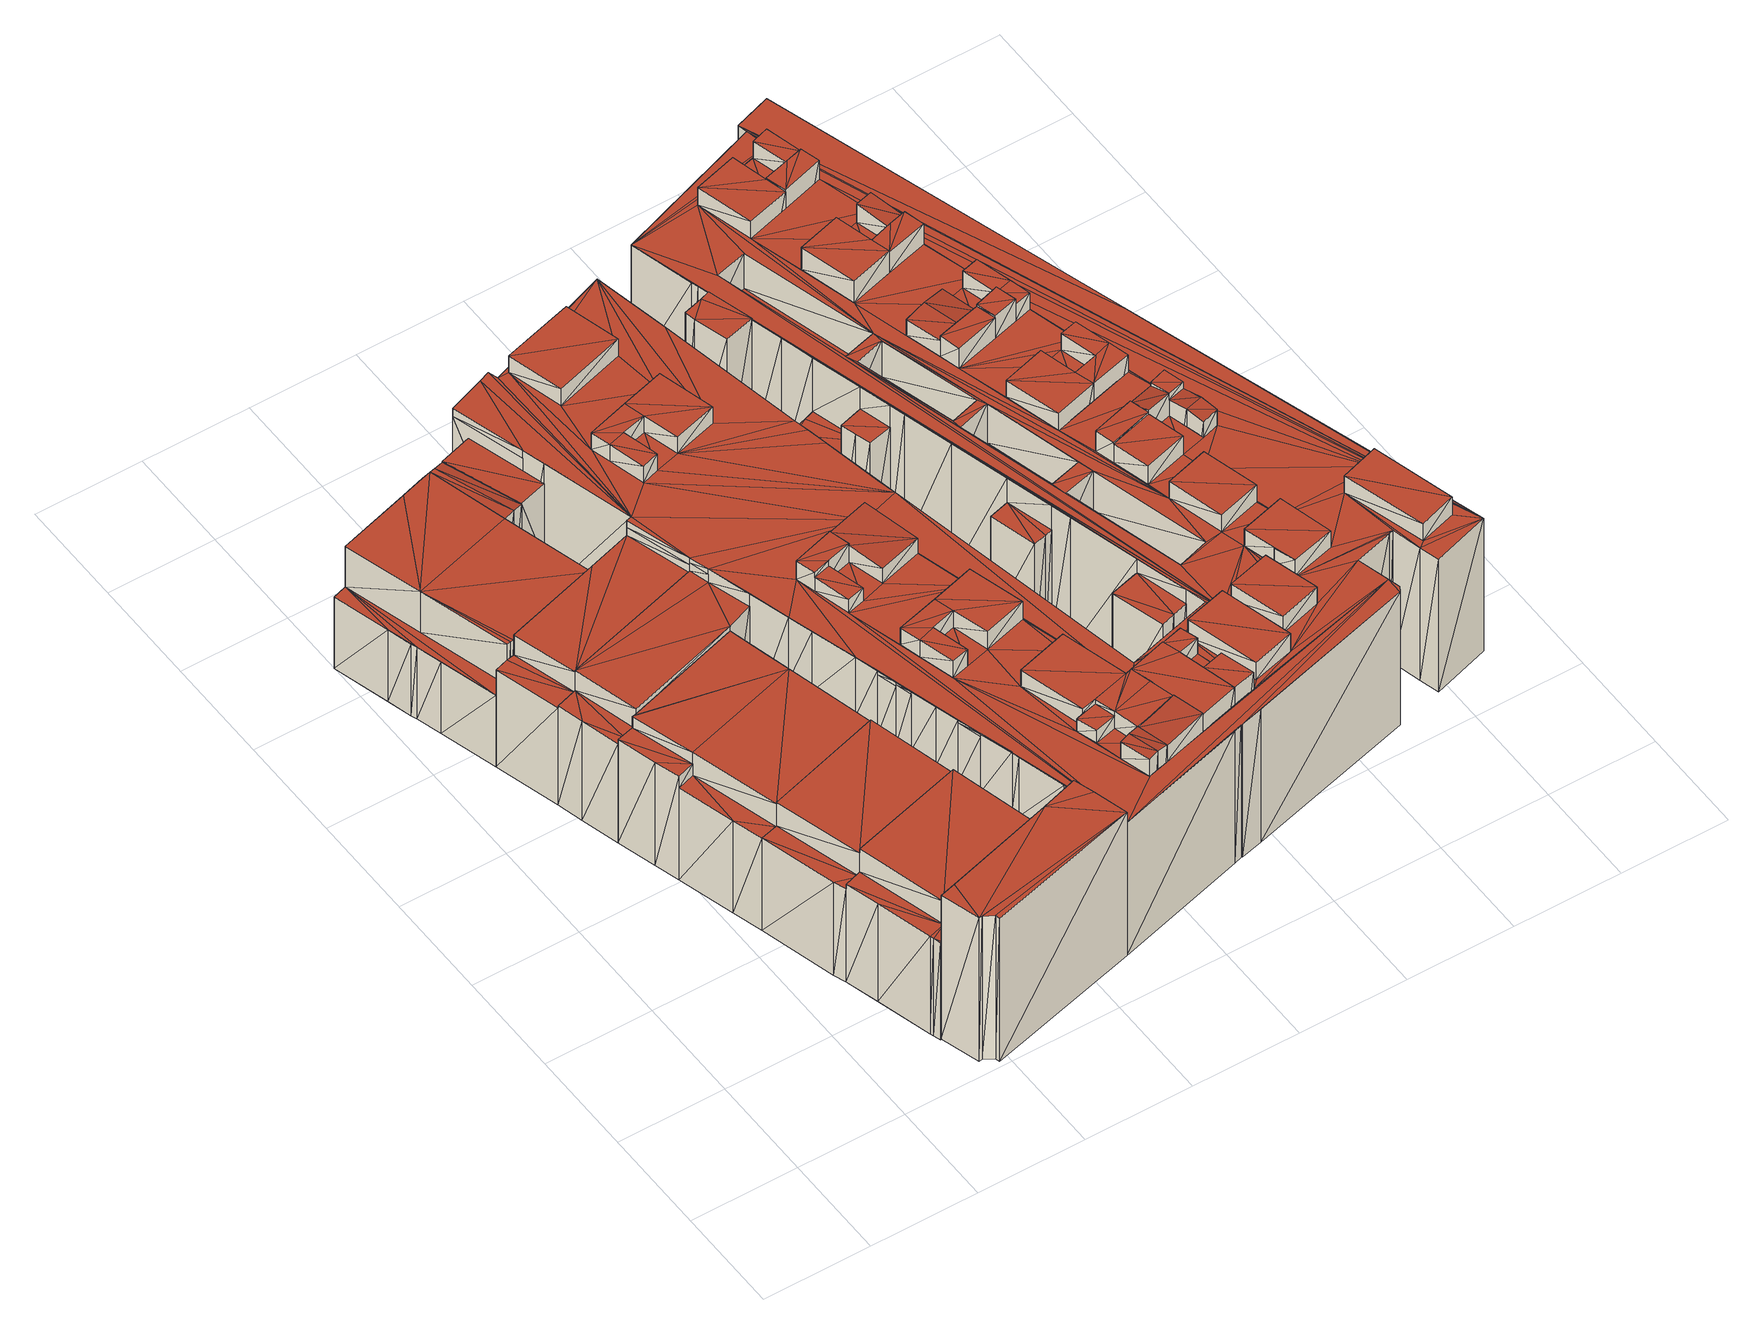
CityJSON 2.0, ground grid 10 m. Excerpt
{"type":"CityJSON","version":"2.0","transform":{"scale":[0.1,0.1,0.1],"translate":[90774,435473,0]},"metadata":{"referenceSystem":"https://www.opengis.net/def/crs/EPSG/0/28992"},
"CityObjects":{
"building1":{"type":"Building","attributes":{"TerrainHeight":3.28,"bron_tex":"UltraCAM-X 10cm juni 2008","voll_tex":"complete","bron_geo":"Lidar 15-30 punten - nov. 2008","status":"1"},"geometry":[{"type":"MultiSurface","lod":"2","boundaries":[[[0,1,2]],[[2,3,0]],[[4,5,6]],[[6,7,8]],[[9,4,6]],[[6,8,9]],[[10,11,12]],[[12,13,14]],[[14,10,12]],[[15,16,17]],[[17,18,19]],[[19,20,15]],[[15,17,19]],[[21,22,3]],[[3,2,21]],[[7,6,2]],[[2,1,7]],[[13,12,0]],[[0,3,13]],[[23,24,6]],[[6,5,23]],[[25,26,4]],[[4,9,25]],[[27,25,9]],[[9,8,27]],[[28,29,30]],[[30,31,28]],[[5,4,31]],[[31,30,5]],[[32,33,14]],[[14,13,32]],[[16,15,11]],[[11,10,16]],[[17,16,10]],[[10,14,17]]],"semantics":{"surfaces":[{"type":"RoofSurface"},{"type":"GroundSurface"},{"type":"WallSurface"}],"values":[0,0,0,0,0,0,0,0,0,1,1,1,1,2,2,2,2,2,2,2,2,2,2,2,2,2,2,2,2,2,2,2,2,2,2]}}]},
"building2":{"type":"Building","attributes":{"TerrainHeight":3.28,"bron_tex":"UltraCAM-X 10cm juni 2008","voll_tex":"complete","bron_geo":"Lidar 15-30 punten - nov. 2008","status":"1"},"geometry":[{"type":"MultiSurface","lod":"2","boundaries":[[[34,35,1]],[[1,0,34]],[[7,36,37]],[[37,8,7]],[[38,39,40]],[[40,41,12]],[[12,11,38]],[[38,40,12]],[[42,43,44]],[[45,46,47]],[[48,49,50]],[[50,42,44]],[[44,45,47]],[[51,48,50]],[[50,44,47]],[[47,51,50]],[[52,15,20]],[[20,53,54]],[[55,56,57]],[[57,52,20]],[[20,54,58]],[[58,55,57]],[[57,20,58]],[[36,7,1]],[[1,35,36]],[[12,41,34]],[[34,0,12]],[[59,27,8]],[[8,37,59]],[[60,61,62]],[[62,63,60]],[[52,57,40]],[[40,39,52]],[[64,52,39]],[[39,38,64]],[[15,64,38]],[[38,11,15]],[[41,40,46]],[[46,45,41]],[[35,34,45]],[[45,44,35]],[[37,36,44]],[[44,43,37]],[[65,66,43]],[[43,42,65]],[[63,62,42]],[[42,50,63]],[[54,53,50]],[[50,49,54]],[[58,54,49]],[[49,48,58]],[[55,58,48]],[[48,51,55]],[[56,55,51]],[[51,47,56]],[[57,56,47]],[[47,46,57]]],"semantics":{"surfaces":[{"type":"RoofSurface"},{"type":"GroundSurface"},{"type":"WallSurface"}],"values":[0,0,0,0,0,0,0,0,0,0,0,0,0,0,0,0,1,1,1,1,1,1,1,2,2,2,2,2,2,2,2,2,2,2,2,2,2,2,2,2,2,2,2,2,2,2,2,2,2,2,2,2,2,2,2,2,2]}}]},
"building3":{"type":"Building","attributes":{"TerrainHeight":3.72,"bron_tex":"UltraCAM-X 10cm juni 2008","voll_tex":"complete","bron_geo":"Lidar 15-30 punten - nov. 2008","status":"1"},"geometry":[{"type":"MultiSurface","lod":"2","boundaries":[[[22,21,67]],[[67,68,22]],[[69,70,71]],[[71,72,24]],[[24,23,73]],[[69,71,24]],[[24,73,69]],[[74,33,32]],[[32,75,76]],[[76,74,32]],[[18,17,77]],[[77,78,79]],[[79,18,77]],[[80,81,68]],[[68,67,80]],[[24,72,67]],[[67,21,24]],[[75,32,22]],[[22,68,75]],[[82,83,72]],[[72,71,82]],[[73,23,84]],[[84,85,73]],[[71,70,86]],[[86,87,71]],[[88,89,76]],[[76,75,88]],[[90,17,33]],[[33,74,90]],[[77,90,74]],[[74,76,77]]],"semantics":{"surfaces":[{"type":"RoofSurface"},{"type":"GroundSurface"},{"type":"WallSurface"}],"values":[0,0,0,0,0,0,0,0,0,0,1,1,1,2,2,2,2,2,2,2,2,2,2,2,2,2,2,2,2,2,2]}}]},
"building4":{"type":"Building","attributes":{"TerrainHeight":3.9,"bron_tex":"UltraCAM-X 10cm juni 2008","voll_tex":"complete","bron_geo":"Lidar 15-30 punten - nov. 2008","status":"1"},"geometry":[{"type":"MultiSurface","lod":"2","boundaries":[[[81,80,91]],[[91,92,81]],[[93,94,95]],[[95,96,83]],[[93,95,83]],[[93,83,82]],[[97,98,99]],[[99,89,88]],[[88,97,99]],[[78,77,100]],[[100,101,102]],[[102,78,100]],[[83,96,91]],[[91,80,83]],[[97,88,81]],[[81,92,97]],[[93,82,103]],[[103,104,93]],[[105,77,89]],[[89,99,105]],[[100,105,99]],[[99,98,100]]],"semantics":{"surfaces":[{"type":"RoofSurface"},{"type":"GroundSurface"},{"type":"WallSurface"}],"values":[0,0,0,0,0,0,0,0,0,1,1,1,2,2,2,2,2,2,2,2,2,2]}}]},
"building5":{"type":"Building","attributes":{"TerrainHeight":3.89,"bron_tex":"UltraCAM-X 10cm juni 2008","voll_tex":"complete","bron_geo":"Lidar 15-30 punten - nov. 2008","status":"1"},"geometry":[{"type":"MultiSurface","lod":"2","boundaries":[[[91,106,107]],[[91,107,108]],[[91,108,109]],[[91,109,92]],[[110,111,112]],[[113,114,110]],[[110,112,113]],[[115,116,117]],[[117,118,115]],[[101,100,119]],[[119,120,121]],[[121,122,101]],[[101,119,121]],[[123,124,109]],[[109,108,123]],[[125,126,108]],[[108,107,125]],[[121,120,107]],[[107,106,121]],[[117,116,106]],[[106,91,117]],[[111,110,92]],[[92,109,111]],[[124,119,112]],[[112,111,124]],[[98,97,110]],[[110,114,98]],[[127,100,114]],[[114,113,127]],[[119,127,113]],[[113,112,119]],[[122,121,116]],[[116,115,122]],[[96,95,118]],[[118,117,96]],[[128,129,130]],[[130,131,128]],[[119,132,131]],[[131,130,119]]],"semantics":{"surfaces":[{"type":"RoofSurface"},{"type":"GroundSurface"},{"type":"WallSurface"}],"values":[0,0,0,0,0,0,0,0,0,1,1,1,1,2,2,2,2,2,2,2,2,2,2,2,2,2,2,2,2,2,2,2,2,2,2,2,2,2,2]}}]},
"building6":{"type":"Building","attributes":{"TerrainHeight":4.02,"bron_tex":"UltraCAM-X 10cm juni 2008","voll_tex":"complete","bron_geo":"Lidar 15-30 punten - nov. 2008","status":"1"},"geometry":[{"type":"MultiSurface","lod":"2","boundaries":[[[133,126,125]],[[134,135,136]],[[136,137,138]],[[138,139,134]],[[134,136,138]],[[128,140,141]],[[141,142,143]],[[143,129,128]],[[128,141,143]],[[144,145,119]],[[119,120,146]],[[147,144,119]],[[119,146,147]],[[148,123,126]],[[126,133,148]],[[149,150,134]],[[134,139,149]],[[120,146,137]],[[137,136,120]],[[133,125,136]],[[136,135,133]],[[141,140,135]],[[135,134,141]],[[139,138,151]],[[151,152,139]],[[153,154,142]],[[142,141,153]],[[132,148,140]],[[140,128,132]],[[155,119,129]],[[129,143,155]],[[145,155,143]],[[143,142,145]]],"semantics":{"surfaces":[{"type":"RoofSurface"},{"type":"GroundSurface"},{"type":"WallSurface"}],"values":[0,0,0,0,0,0,0,0,0,1,1,1,1,2,2,2,2,2,2,2,2,2,2,2,2,2,2,2,2,2,2,2,2]}}]},
"building7":{"type":"Building","attributes":{"TerrainHeight":4.2,"bron_tex":"UltraCAM-X 10cm juni 2008","voll_tex":"complete","bron_geo":"Lidar 15-30 punten - nov. 2008","status":"1"},"geometry":[{"type":"MultiSurface","lod":"2","boundaries":[[[156,157,150]],[[158,156,150]],[[158,150,149]],[[159,154,153]],[[153,160,161]],[[161,159,153]],[[144,145,162]],[[162,163,144]],[[164,165,157]],[[157,156,164]],[[163,164,156]],[[156,158,163]],[[160,153,150]],[[150,157,160]],[[158,149,166]],[[166,167,158]],[[168,162,159]],[[159,161,168]],[[165,168,161]],[[161,160,165]],[[162,145,154]],[[154,159,162]]],"semantics":{"surfaces":[{"type":"RoofSurface"},{"type":"GroundSurface"},{"type":"WallSurface"}],"values":[0,0,0,0,0,0,1,1,2,2,2,2,2,2,2,2,2,2,2,2,2,2]}}]},
"building8":{"type":"Building","attributes":{"TerrainHeight":4.28,"bron_tex":"UltraCAM-X 10cm juni 2008","voll_tex":"complete","bron_geo":"Lidar 15-30 punten - nov. 2008","status":"1"},"geometry":[{"type":"MultiSurface","lod":"2","boundaries":[[[169,170,171]],[[171,172,169]],[[173,174,175]],[[175,176,173]],[[177,178,179]],[[179,180,177]],[[181,182,183]],[[183,184,185]],[[185,186,181]],[[181,183,185]],[[187,186,185]],[[185,188,189]],[[190,187,185]],[[185,189,190]],[[172,171,181]],[[181,191,172]],[[192,193,194]],[[194,195,196]],[[196,192,194]],[[197,198,199]],[[199,200,201]],[[201,202,203]],[[203,204,197]],[[199,201,203]],[[203,197,199]],[[205,206,207]],[[208,209,210]],[[210,211,163]],[[163,162,212]],[[213,205,207]],[[208,210,163]],[[163,212,213]],[[213,207,214]],[[215,208,163]],[[163,213,214]],[[214,215,163]],[[216,217,218]],[[218,210,216]],[[211,219,193]],[[193,192,211]],[[164,163,196]],[[196,195,164]],[[220,207,200]],[[200,199,220]],[[162,168,198]],[[198,197,162]],[[212,162,197]],[[197,204,212]],[[213,212,204]],[[204,203,213]],[[205,213,203]],[[203,202,205]],[[206,205,202]],[[202,201,206]],[[207,206,201]],[[201,200,207]],[[208,221,171]],[[171,170,208]],[[222,223,169]],[[169,172,222]],[[177,180,175]],[[175,174,177]],[[219,224,174]],[[174,173,219]],[[176,173,193]],[[193,223,176]],[[170,169,176]],[[176,175,170]],[[210,209,179]],[[179,178,210]],[[224,210,178]],[[178,177,224]],[[209,208,180]],[[180,179,209]],[[214,220,184]],[[184,183,214]],[[215,214,183]],[[183,182,215]],[[225,215,182]],[[182,181,225]],[[181,186,191]],[[199,226,185]],[[185,184,199]],[[195,194,186]],[[186,187,195]],[[165,164,187]],[[187,190,165]],[[227,165,190]],[[190,189,227]],[[168,227,189]],[[189,188,168]],[[226,198,188]],[[188,185,226]],[[221,225,181]],[[181,171,221]],[[194,222,172]],[[172,191,194]]],"semantics":{"surfaces":[{"type":"RoofSurface"},{"type":"GroundSurface"},{"type":"WallSurface"}],"values":[0,0,0,0,0,0,0,0,0,0,0,0,0,0,0,0,0,0,0,0,0,0,0,0,0,1,1,1,1,1,1,1,1,1,1,1,2,2,2,2,2,2,2,2,2,2,2,2,2,2,2,2,2,2,2,2,2,2,2,2,2,2,2,2,2,2,2,2,2,2,2,2,2,2,2,2,2,2,2,2,2,2,2,2,2,2,2,2,2,2,2,2,2,2,2,2,2]}}]},
"building9":{"type":"Building","attributes":{"TerrainHeight":3.38,"bron_tex":"UltraCAM-X 10cm juni 2008","voll_tex":"complete","bron_geo":"Lidar 15-30 punten - nov. 2008","status":"1"},"geometry":[{"type":"MultiSurface","lod":"2","boundaries":[[[228,229,230]],[[230,231,228]],[[232,233,234]],[[234,235,232]],[[236,237,238]],[[238,239,240]],[[240,236,238]],[[241,242,243]],[[244,245,241]],[[241,243,244]],[[244,243,246]],[[246,247,248]],[[248,244,246]],[[249,248,247]],[[247,250,249]],[[251,252,253]],[[253,254,251]],[[255,256,257]],[[257,258,255]],[[259,260,261]],[[262,263,259]],[[259,261,262]],[[264,265,266]],[[266,267,268]],[[268,264,266]],[[269,270,271]],[[271,272,269]],[[273,274,275]],[[275,276,273]],[[277,278,279]],[[280,281,277]],[[277,279,280]],[[280,279,282]],[[282,283,284]],[[284,280,282]],[[285,284,283]],[[283,286,285]],[[287,288,289]],[[289,290,291]],[[291,287,289]],[[292,293,294]],[[294,295,296]],[[296,292,294]],[[297,298,299]],[[299,300,297]],[[301,302,303]],[[303,304,301]],[[305,306,307]],[[307,308,309]],[[309,310,305]],[[305,307,309]],[[311,312,310]],[[310,309,311]],[[313,314,315]],[[315,316,313]],[[316,315,317]],[[317,318,316]],[[319,320,321]],[[321,322,319]],[[323,324,325]],[[325,314,323]],[[326,327,325]],[[325,324,307]],[[307,326,325]],[[328,329,330]],[[330,331,332]],[[332,328,330]],[[333,334,335]],[[335,336,333]],[[337,333,336]],[[336,338,337]],[[339,340,341]],[[341,342,339]],[[342,343,344]],[[344,345,342]],[[346,347,348]],[[348,349,346]],[[350,351,352]],[[352,353,350]],[[354,355,356]],[[356,357,358]],[[358,354,356]],[[359,354,358]],[[358,360,361]],[[361,359,358]],[[361,362,363]],[[363,359,361]],[[364,365,366]],[[367,368,369]],[[369,364,366]],[[366,367,369]],[[370,371,372]],[[372,373,370]],[[374,375,371]],[[371,370,374]],[[376,377,378]],[[378,379,376]],[[380,381,382]],[[382,383,380]],[[384,385,386]],[[386,387,384]],[[385,388,389]],[[389,386,385]],[[326,390,391]],[[391,392,326]],[[393,394,395]],[[395,396,397]],[[397,393,395]],[[398,399,400]],[[400,401,402]],[[402,398,400]],[[403,404,405]],[[405,406,403]],[[407,408,409]],[[409,410,407]],[[411,412,413]],[[413,414,411]],[[415,416,417]],[[417,418,415]],[[419,420,421]],[[419,421,422]],[[419,422,423]],[[424,425,426]],[[426,427,424]],[[428,429,430]],[[430,431,432]],[[432,433,428]],[[428,430,432]],[[434,435,436]],[[436,437,438]],[[439,440,441]],[[434,436,438]],[[438,439,441]],[[434,438,441]],[[442,434,441]],[[443,444,445]],[[445,446,447]],[[448,449,450]],[[451,452,453]],[[454,455,456]],[[456,457,458]],[[459,460,461]],[[461,462,463]],[[464,465,466]],[[467,468,469]],[[469,470,471]],[[471,472,473]],[[474,475,476]],[[476,477,478]],[[479,480,60]],[[60,61,481]],[[481,482,483]],[[28,29,484]],[[484,485,486]],[[486,487,488]],[[489,490,491]],[[491,492,493]],[[494,495,496]],[[497,498,499]],[[500,501,502]],[[503,504,505]],[[506,507,508]],[[509,510,511]],[[512,513,514]],[[515,516,517]],[[517,518,519]],[[520,521,522]],[[523,524,525]],[[526,527,528]],[[529,530,531]],[[532,533,534]],[[535,536,537]],[[538,539,540]],[[541,542,543]],[[544,545,546]],[[547,493,548]],[[548,549,443]],[[443,445,447]],[[451,453,454]],[[454,456,458]],[[550,459,461]],[[551,464,466]],[[467,469,471]],[[474,476,478]],[[478,479,60]],[[60,481,483]],[[28,484,486]],[[486,488,489]],[[494,496,552]],[[497,499,553]],[[503,505,554]],[[506,508,555]],[[523,525,556]],[[526,528,557]],[[529,531,558]],[[532,534,559]],[[535,537,560]],[[561,555,562]],[[546,553,563]],[[564,552,565]],[[547,548,443]],[[443,447,566]],[[567,455,454]],[[451,454,458]],[[474,478,60]],[[60,483,28]],[[28,486,489]],[[568,497,553]],[[553,546,500]],[[502,503,554]],[[569,506,555]],[[570,559,571]],[[572,558,573]],[[574,557,575]],[[523,556,576]],[[577,529,558]],[[578,532,559]],[[579,535,560]],[[561,562,544]],[[544,546,563]],[[564,565,547]],[[567,454,580]],[[581,451,458]],[[60,28,489]],[[568,553,500]],[[502,554,582]],[[570,571,572]],[[572,573,574]],[[574,575,520]],[[526,557,574]],[[544,563,564]],[[450,567,580]],[[494,552,564]],[[568,500,502]],[[572,574,520]],[[583,526,574]],[[544,564,547]],[[448,450,580]],[[584,494,564]],[[568,502,582]],[[583,574,585]],[[448,580,586]],[[587,586,588]],[[584,564,589]],[[583,585,577]],[[586,587,590]],[[591,587,588]],[[584,589,568]],[[448,586,590]],[[448,590,592]],[[448,592,591]],[[443,566,593]],[[593,448,591]],[[594,595,596]],[[596,597,550]],[[461,463,598]],[[599,467,471]],[[443,593,591]],[[596,550,461]],[[461,598,600]],[[443,591,588]],[[594,596,461]],[[461,600,551]],[[443,588,581]],[[601,594,461]],[[461,551,466]],[[547,443,581]],[[547,581,458]],[[493,547,602]],[[544,547,458]],[[491,493,602]],[[544,458,603]],[[489,491,602]],[[561,544,603]],[[60,489,602]],[[569,555,561]],[[604,561,603]],[[60,602,584]],[[569,561,605]],[[604,603,606]],[[60,584,568]],[[569,605,509]],[[604,606,601]],[[60,568,582]],[[604,601,461]],[[474,60,582]],[[604,461,466]],[[474,582,607]],[[474,607,569]],[[474,569,509]],[[543,510,509]],[[608,474,509]],[[543,509,604]],[[608,509,511]],[[541,543,604]],[[466,579,560]],[[609,519,610]],[[611,518,517]],[[612,516,515]],[[613,614,615]],[[615,513,512]],[[466,560,538]],[[609,610,611]],[[611,517,616]],[[612,515,617]],[[618,613,615]],[[615,512,541]],[[466,538,540]],[[609,611,616]],[[612,617,618]],[[618,615,541]],[[604,466,540]],[[609,616,612]],[[618,541,604]],[[604,540,609]],[[609,612,618]],[[618,604,609]],[[579,466,599]],[[511,542,541]],[[541,619,620]],[[614,613,515]],[[519,609,621]],[[621,539,538]],[[622,579,599]],[[511,541,620]],[[614,515,517]],[[517,519,621]],[[621,538,570]],[[578,559,570]],[[622,599,471]],[[511,620,623]],[[614,517,621]],[[621,570,572]],[[577,558,572]],[[578,570,622]],[[608,511,623]],[[621,572,520]],[[624,521,520]],[[577,572,625]],[[578,622,471]],[[626,608,623]],[[614,621,520]],[[624,520,627]],[[577,625,578]],[[628,626,623]],[[614,520,522]],[[624,627,583]],[[577,578,471]],[[628,623,629]],[[630,629,512]],[[514,614,522]],[[624,583,577]],[[628,629,630]],[[631,630,512]],[[514,522,523]],[[473,628,630]],[[631,512,514]],[[514,523,576]],[[473,630,632]],[[631,514,576]],[[471,473,632]],[[631,576,624]],[[471,632,633]],[[631,624,577]],[[471,633,631]],[[631,577,471]],[[634,635,636]],[[636,637,638]],[[638,639,634]],[[634,636,638]],[[640,641,642]],[[643,644,645]],[[646,647,648]],[[649,650,651]],[[651,652,653]],[[654,655,656]],[[656,657,658]],[[658,659,660]],[[661,662,663]],[[664,665,666]],[[667,668,669]],[[670,671,210]],[[211,163,144]],[[144,147,146]],[[122,101,102]],[[102,78,79]],[[79,18,19]],[[19,20,53]],[[672,673,674]],[[674,675,676]],[[677,678,679]],[[679,640,642]],[[643,645,680]],[[646,648,681]],[[649,651,653]],[[658,660,682]],[[661,663,683]],[[684,664,666]],[[685,667,669]],[[670,210,211]],[[211,144,146]],[[102,79,19]],[[19,53,672]],[[672,674,676]],[[677,679,642]],[[643,680,646]],[[646,681,649]],[[649,653,654]],[[656,658,682]],[[684,666,685]],[[685,669,670]],[[670,211,146]],[[102,19,672]],[[677,642,643]],[[643,646,649]],[[649,654,656]],[[684,685,670]],[[670,146,122]],[[122,102,672]],[[676,677,643]],[[643,649,656]],[[684,670,122]],[[676,643,656]],[[684,122,672]],[[676,656,682]],[[686,684,672]],[[676,682,661]],[[686,672,676]],[[676,661,683]],[[683,686,676]],[[631,630,257]],[[257,256,631]],[[633,631,256]],[[256,255,633]],[[632,633,255]],[[255,258,632]],[[630,632,258]],[[258,257,630]],[[687,688,261]],[[261,260,687]],[[565,547,260]],[[260,259,565]],[[552,565,259]],[[259,263,552]],[[496,552,263]],[[263,262,496]],[[688,689,266]],[[266,265,688]],[[262,261,265]],[[265,264,262]],[[495,496,264]],[[264,268,495]],[[271,270,268]],[[268,267,271]],[[602,690,267]],[[267,266,602]],[[494,495,270]],[[270,269,494]],[[584,494,269]],[[269,272,584]],[[690,584,272]],[[272,271,690]],[[434,442,238]],[[238,237,434]],[[655,656,236]],[[236,240,655]],[[691,655,240]],[[240,239,691]],[[654,691,239]],[[239,238,654]],[[564,692,243]],[[243,242,564]],[[563,564,242]],[[242,241,563]],[[553,563,241]],[[241,245,553]],[[499,553,245]],[[245,244,499]],[[692,589,246]],[[246,243,692]],[[498,499,244]],[[244,248,498]],[[589,693,247]],[[247,246,589]],[[497,498,248]],[[248,249,497]],[[568,497,249]],[[249,250,568]],[[693,568,250]],[[250,247,693]],[[514,614,275]],[[275,274,514]],[[513,514,274]],[[274,273,513]],[[615,513,273]],[[273,276,615]],[[614,615,276]],[[276,275,614]],[[586,694,279]],[[279,278,586]],[[580,586,278]],[[278,277,580]],[[454,580,277]],[[277,281,454]],[[453,454,281]],[[281,280,453]],[[694,588,282]],[[282,279,694]],[[452,453,280]],[[280,284,452]],[[588,695,283]],[[283,282,588]],[[451,452,284]],[[284,285,451]],[[581,451,285]],[[285,286,581]],[[695,581,286]],[[286,283,695]],[[559,571,289]],[[289,288,559]],[[534,559,288]],[[288,287,534]],[[294,293,287]],[[287,291,294]],[[572,696,291]],[[291,290,572]],[[571,572,290]],[[290,289,571]],[[533,534,293]],[[293,292,533]],[[297,300,292]],[[292,296,297]],[[697,698,296]],[[296,295,697]],[[696,625,295]],[[295,294,696]],[[578,532,299]],[[299,298,578]],[[698,699,298]],[[298,297,698]],[[532,533,300]],[[300,299,532]],[[700,701,303]],[[303,302,700]],[[555,562,302]],[[302,301,555]],[[508,555,301]],[[301,304,508]],[[701,702,307]],[[307,306,701]],[[304,303,306]],[[306,305,304]],[[507,508,305]],[[305,310,507]],[[703,704,309]],[[309,308,703]],[[702,705,706]],[[706,307,702]],[[506,507,310]],[[310,312,506]],[[569,506,312]],[[312,311,569]],[[704,707,311]],[[311,309,704]],[[708,709,315]],[[315,314,708]],[[322,321,314]],[[314,313,322]],[[710,711,313]],[[313,316,710]],[[709,712,317]],[[317,315,709]],[[713,710,316]],[[316,318,713]],[[554,582,318]],[[318,317,554]],[[714,320,323]],[[308,323,320]],[[320,319,308]],[[715,607,319]],[[319,322,715]],[[705,716,324]],[[324,706,705]],[[714,314,321]],[[504,505,314]],[[314,325,504]],[[544,545,326]],[[326,307,544]],[[716,702,307]],[[307,324,716]],[[328,332,325]],[[325,327,328]],[[501,502,330]],[[330,329,501]],[[503,504,332]],[[332,331,503]],[[502,503,331]],[[331,330,502]],[[717,718,719]],[[719,333,717]],[[720,721,334]],[[334,719,720]],[[722,723,336]],[[336,335,722]],[[724,717,333]],[[333,337,724]],[[556,576,337]],[[337,338,556]],[[723,725,338]],[[338,336,723]],[[624,726,341]],[[341,340,624]],[[721,624,340]],[[340,339,721]],[[335,334,339]],[[339,342,335]],[[342,341,343]],[[726,727,344]],[[344,343,726]],[[524,525,342]],[[342,345,524]],[[345,728,346]],[[727,521,348]],[[348,347,727]],[[347,728,344]],[[352,351,346]],[[346,349,352]],[[521,729,349]],[[349,348,521]],[[523,524,351]],[[351,350,523]],[[522,523,350]],[[350,353,522]],[[729,522,353]],[[353,352,729]],[[557,575,356]],[[356,355,557]],[[528,557,355]],[[355,354,528]],[[730,731,358]],[[358,357,730]],[[575,520,357]],[[357,356,575]],[[527,528,354]],[[354,359,527]],[[627,732,361]],[[361,360,627]],[[731,733,360]],[[360,358,731]],[[583,526,363]],[[363,362,583]],[[732,583,362]],[[362,361,732]],[[526,527,359]],[[359,363,526]],[[512,541,366]],[[366,365,512]],[[629,512,365]],[[365,364,629]],[[623,629,364]],[[364,369,623]],[[620,623,369]],[[369,368,620]],[[619,620,368]],[[368,367,619]],[[541,619,367]],[[367,366,541]],[[734,573,372]],[[372,371,734]],[[573,735,373]],[[373,372,573]],[[558,734,371]],[[371,375,558]],[[531,558,375]],[[375,374,531]],[[374,370,736]],[[736,377,374]],[[370,373,378]],[[378,736,370]],[[574,737,376]],[[376,379,574]],[[735,574,379]],[[379,378,735]],[[530,531,382]],[[382,381,530]],[[387,386,381]],[[381,380,387]],[[737,738,380]],[[380,383,737]],[[377,376,383]],[[383,382,377]],[[585,739,385]],[[385,384,585]],[[738,585,384]],[[384,387,738]],[[577,529,389]],[[389,388,577]],[[739,577,388]],[[388,385,739]],[[529,530,386]],[[386,389,529]],[[546,500,391]],[[391,390,546]],[[545,546,390]],[[390,326,545]],[[329,328,327]],[[327,392,329]],[[500,501,392]],[[392,391,500]],[[560,538,395]],[[395,394,560]],[[537,560,394]],[[394,393,537]],[[740,741,397]],[[397,396,740]],[[538,570,396]],[[396,395,538]],[[536,537,399]],[[399,398,536]],[[403,406,398]],[[398,402,403]],[[622,742,402]],[[402,401,622]],[[741,743,401]],[[401,400,741]],[[393,397,400]],[[400,399,393]],[[579,535,405]],[[405,404,579]],[[742,579,404]],[[404,403,742]],[[535,536,406]],[[406,405,535]],[[604,561,409]],[[409,408,604]],[[509,604,408]],[[408,407,509]],[[605,509,407]],[[407,410,605]],[[561,605,410]],[[410,409,561]],[[592,591,413]],[[413,412,592]],[[590,592,412]],[[412,411,590]],[[587,590,411]],[[411,414,587]],[[591,587,414]],[[414,413,591]],[[542,543,417]],[[417,416,542]],[[511,542,416]],[[416,415,511]],[[510,511,415]],[[415,418,510]],[[543,510,418]],[[418,417,543]],[[658,659,420]],[[420,419,658]],[[744,682,423]],[[423,422,744]],[[660,744,422]],[[422,421,660]],[[659,660,421]],[[421,420,659]],[[94,93,745]],[[745,746,94]],[[95,94,746]],[[746,747,95]],[[69,73,748]],[[748,749,69]],[[70,69,749]],[[749,750,70]],[[751,662,428]],[[428,433,751]],[[661,751,433]],[[433,432,661]],[[752,683,431]],[[431,430,752]],[[663,752,430]],[[430,429,663]],[[662,663,429]],[[429,428,662]],[[753,650,437]],[[437,436,753]],[[649,753,436]],[[436,435,649]],[[653,654,442]],[[442,441,653]],[[652,653,441]],[[441,440,652]],[[651,652,440]],[[440,439,651]],[[754,651,439]],[[439,438,754]],[[650,754,438]],[[438,437,650]],[[755,210,446]],[[446,447,755]],[[671,755,447]],[[447,566,671]],[[670,671,566]],[[566,593,670]],[[669,670,593]],[[593,448,669]],[[668,669,448]],[[448,449,668]],[[667,668,449]],[[449,450,667]],[[685,667,450]],[[450,567,685]],[[666,685,567]],[[567,455,666]],[[756,666,455]],[[455,456,756]],[[665,756,456]],[[456,457,665]],[[664,665,457]],[[457,458,664]],[[684,664,458]],[[458,603,684]],[[686,684,603]],[[603,606,686]],[[683,686,606]],[[606,601,683]],[[432,431,601]],[[601,594,432]],[[757,661,594]],[[594,595,757]],[[682,757,595]],[[595,596,682]],[[419,423,596]],[[596,597,419]],[[657,658,597]],[[597,550,657]],[[758,657,550]],[[550,459,758]],[[656,758,459]],[[459,460,656]],[[237,236,460]],[[460,461,237]],[[435,434,461]],[[461,462,435]],[[759,649,462]],[[462,463,759]],[[681,759,463]],[[463,598,681]],[[680,646,600]],[[600,551,680]],[[760,680,551]],[[551,464,760]],[[645,760,464]],[[464,465,645]],[[644,645,465]],[[465,466,644]],[[643,644,466]],[[466,599,643]],[[642,643,599]],[[599,467,642]],[[641,642,467]],[[467,468,641]],[[761,641,468]],[[468,469,761]],[[640,761,469]],[[469,470,640]],[[678,679,471]],[[471,472,678]],[[762,678,472]],[[472,473,762]],[[677,762,473]],[[473,628,677]],[[763,677,628]],[[628,626,763]],[[676,763,626]],[[626,608,676]],[[764,676,608]],[[608,474,764]],[[675,764,474]],[[474,475,675]],[[674,675,475]],[[475,476,674]],[[673,674,476]],[[476,477,673]],[[765,673,477]],[[477,478,765]],[[672,765,478]],[[478,479,672]],[[766,672,479]],[[479,480,766]],[[53,766,480]],[[480,60,53]],[[27,59,481]],[[481,482,27]],[[25,27,482]],[[482,483,25]],[[26,25,483]],[[483,28,26]],[[85,84,29]],[[29,484,85]],[[749,748,484]],[[484,485,749]],[[750,749,485]],[[485,486,750]],[[87,86,486]],[[486,487,87]],[[104,103,487]],[[487,488,104]],[[746,745,488]],[[488,489,746]],[[747,746,489]],[[489,490,747]],[[115,118,490]],[[490,491,115]],[[146,122,491]],[[491,492,146]],[[138,137,492]],[[492,493,138]],[[152,151,493]],[[493,548,152]],[[167,166,548]],[[548,549,167]],[[211,163,549]],[[549,443,211]],[[219,211,443]],[[443,444,219]],[[218,219,444]],[[444,445,218]],[[216,217,445]],[[445,446,216]],[[689,687,547]],[[547,602,689]],[[712,708,505]],[[505,554,712]],[[711,713,582]],[[582,715,711]],[[707,703,607]],[[607,569,707]],[[702,700,562]],[[562,544,702]],[[235,234,540]],[[540,609,235]],[[232,235,609]],[[609,621,232]],[[233,232,621]],[[621,539,233]],[[234,233,539]],[[539,540,234]],[[743,740,570]],[[570,622,743]],[[254,253,610]],[[610,611,254]],[[251,254,611]],[[611,518,251]],[[252,251,518]],[[518,519,252]],[[253,252,519]],[[519,610,253]],[[699,697,625]],[[625,578,699]],[[424,427,616]],[[616,612,424]],[[425,424,612]],[[612,516,425]],[[426,425,516]],[[516,517,426]],[[427,426,517]],[[517,616,427]],[[231,230,617]],[[617,618,231]],[[228,231,618]],[[618,613,228]],[[229,228,613]],[[613,515,229]],[[230,229,515]],[[515,617,230]],[[733,730,520]],[[520,627,733]],[[725,722,525]],[[525,556,725]],[[718,724,576]],[[576,720,718]],[[61,481,66]],[[66,65,61]],[[767,647,639]],[[639,638,767]],[[646,767,638]],[[638,637,646]],[[598,600,637]],[[637,636,598]],[[648,681,636]],[[636,635,648]],[[768,648,635]],[[635,634,768]],[[647,768,634]],[[634,639,647]]],"semantics":{"surfaces":[{"type":"RoofSurface"},{"type":"GroundSurface"},{"type":"WallSurface"}],"values":[0,0,0,0,0,0,0,0,0,0,0,0,0,0,0,0,0,0,0,0,0,0,0,0,0,0,0,0,0,0,0,0,0,0,0,0,0,0,0,0,0,0,0,0,0,0,0,0,0,0,0,0,0,0,0,0,0,0,0,0,0,0,0,0,0,0,0,0,0,0,0,0,0,0,0,0,0,0,0,0,0,0,0,0,0,0,0,0,0,0,0,0,0,0,0,0,0,0,0,0,0,0,0,0,0,0,0,0,0,0,0,0,0,0,0,0,0,0,0,0,0,0,0,0,0,0,0,0,0,0,0,0,0,0,0,0,0,0,0,0,0,0,0,0,0,0,0,0,0,0,0,0,0,0,0,0,0,0,0,0,0,0,0,0,0,0,0,0,0,0,0,0,0,0,0,0,0,0,0,0,0,0,0,0,0,0,0,0,0,0,0,0,0,0,0,0,0,0,0,0,0,0,0,0,0,0,0,0,0,0,0,0,0,0,0,0,0,0,0,0,0,0,0,0,0,0,0,0,0,0,0,0,0,0,0,0,0,0,0,0,0,0,0,0,0,0,0,0,0,0,0,0,0,0,0,0,0,0,0,0,0,0,0,0,0,0,0,0,0,0,0,0,0,0,0,0,0,0,0,0,0,0,0,0,0,0,0,0,0,0,0,0,0,0,0,0,0,0,0,0,0,0,0,0,0,0,0,0,0,0,0,0,0,0,0,0,0,0,0,0,0,0,0,0,0,0,0,0,0,0,0,0,0,0,0,0,0,0,0,0,0,0,0,0,0,0,0,0,0,0,0,0,0,0,0,0,0,0,0,0,0,0,0,0,0,0,0,0,0,0,1,1,1,1,1,1,1,1,1,1,1,1,1,1,1,1,1,1,1,1,1,1,1,1,1,1,1,1,1,1,1,1,1,1,1,1,1,1,1,1,1,1,1,1,1,1,1,1,1,1,1,1,1,1,1,1,1,1,1,1,2,2,2,2,2,2,2,2,2,2,2,2,2,2,2,2,2,2,2,2,2,2,2,2,2,2,2,2,2,2,2,2,2,2,2,2,2,2,2,2,2,2,2,2,2,2,2,2,2,2,2,2,2,2,2,2,2,2,2,2,2,2,2,2,2,2,2,2,2,2,2,2,2,2,2,2,2,2,2,2,2,2,2,2,2,2,2,2,2,2,2,2,2,2,2,2,2,2,2,2,2,2,2,2,2,2,2,2,2,2,2,2,2,2,2,2,2,2,2,2,2,2,2,2,2,2,2,2,2,2,2,2,2,2,2,2,2,2,2,2,2,2,2,2,2,2,2,2,2,2,2,2,2,2,2,2,2,2,2,2,2,2,2,2,2,2,2,2,2,2,2,2,2,2,2,2,2,2,2,2,2,2,2,2,2,2,2,2,2,2,2,2,2,2,2,2,2,2,2,2,2,2,2,2,2,2,2,2,2,2,2,2,2,2,2,2,2,2,2,2,2,2,2,2,2,2,2,2,2,2,2,2,2,2,2,2,2,2,2,2,2,2,2,2,2,2,2,2,2,2,2,2,2,2,2,2,2,2,2,2,2,2,2,2,2,2,2,2,2,2,2,2,2,2,2,2,2,2,2,2,2,2,2,2,2,2,2,2,2,2,2,2,2,2,2,2,2,2,2,2,2,2,2,2,2,2,2,2,2,2,2,2,2,2,2,2,2,2,2,2,2,2,2,2,2,2,2,2,2,2,2,2,2,2,2,2,2,2,2,2,2,2,2,2,2,2,2,2,2,2,2,2,2,2,2,2,2,2,2,2,2,2,2,2,2,2,2,2,2,2,2,2,2,2,2,2,2,2,2,2,2,2,2,2,2,2,2,2,2,2,2,2,2,2,2,2,2,2,2,2,2,2,2,2,2,2,2,2,2,2,2,2,2,2,2,2,2,2,2,2,2,2,2,2,2,2,2,2,2,2,2,2,2,2,2,2,2,2,2,2,2,2,2,2,2,2,2,2,2,2,2,2,2,2,2,2,2,2,2,2,2,2,2,2,2,2,2,2,2,2,2,2,2,2,2,2,2,2,2,2,2,2,2,2,2,2,2,2,2,2,2,2,2,2,2,2,2,2,2,2,2,2,2,2,2,2,2,2,2,2,2,2,2,2,2,2,2,2,2,2,2,2,2,2,2,2,2,2,2,2,2,2,2,2,2,2,2,2,2,2,2,2,2,2,2,2,2,2,2,2,2,2,2,2,2,2,2,2,2,2,2,2,2,2,2]}}]}
},
"vertices":[
[180,64,136],[285,93,136],[264,175,136],[157,146,136],[304,153,84],[295,183,84],[264,175,84],[285,93,84],[318,102,84],[306,146,84],[150,110,110],[164,59,110],[180,64,110],[157,146,110],[141,141,110],[164,59,0],[150,110,0],[141,141,0],[295,183,0],[306,146,0],[318,102,0],[264,175,132],[157,146,132],[295,183,79],[264,175,79],[306,146,83],[304,153,83],[318,102,83],[304,153,150],[295,183,150],[295,183,151],[304,153,151],[157,146,105],[141,141,105],
[183,54,136],[287,83,136],[287,83,84],[321,93,84],[165,56,110],[167,49,110],[168,50,110],[183,54,110],[327,74,162],[321,93,162],[287,83,162],[183,54,162],[168,50,162],[179,14,162],[191,9,162],[192,5,162],[336,42,162],[182,14,162],[167,49,0],[336,42,0],[192,5,0],[182,14,0],[179,14,0],[168,50,0],[191,9,0],[321,93,83],[336,42,150],[327,74,150],[327,74,151],[336,42,151],[165,56,0],[327,74,161],[321,93,161],
[243,257,132],[134,226,132],[283,226,79],[276,250,79],[272,265,79],[243,257,79],[289,205,79],[137,152,105],[134,226,105],[118,222,105],[118,222,0],[272,265,0],[283,226,0],[243,257,130],[134,226,130],[272,265,77],[243,257,77],[295,183,147],[289,205,147],[276,250,147],[272,265,147],[134,226,104],[118,222,104],[137,152,0],
[222,338,130],[111,307,130],[267,283,77],[261,304,77],[248,345,77],[222,338,77],[111,307,104],[95,302,104],[110,250,104],[95,302,0],[248,345,0],[261,304,0],[272,265,145],[267,283,145],[110,250,0],
[216,361,130],[207,397,130],[96,365,130],[94,365,130],[111,307,117],[94,365,117],[78,361,117],[88,325,117],[95,302,117],[242,368,78],[216,361,78],[222,338,78],[248,345,78],[78,361,0],[207,397,0],[216,361,0],[242,368,0],[96,365,0],[94,365,0],[207,397,128],[96,365,128],[88,325,0],[86,363,112],[78,361,112],[78,361,113],[86,363,113],[86,363,0],
[98,366,128],[82,426,135],[98,366,135],[207,397,135],[231,406,135],[219,445,135],[214,463,135],[98,366,112],[82,426,112],[62,420,112],[68,396,112],[214,463,0],[62,420,0],[231,406,0],[219,445,0],[98,366,0],[214,463,133],[82,426,133],[219,445,144],[214,463,144],[82,426,110],[62,420,110],[68,396,0],
[155,511,133],[65,485,133],[196,523,133],[45,480,110],[65,485,110],[58,484,110],[45,480,0],[196,523,0],[155,511,0],[65,485,0],[214,463,142],[196,523,142],[58,484,0],
[151,601,126],[125,672,126],[116,669,127],[142,598,127],[177,608,127],[156,681,127],[125,672,127],[151,601,127],[156,681,39],[151,696,39],[120,685,39],[125,672,39],[111,668,127],[103,666,127],[80,659,127],[13,640,127],[34,568,127],[131,595,127],[155,511,127],[58,484,127],[62,485,127],[65,485,127],[131,595,126],[201,524,42],[177,608,42],[131,595,42],[155,511,42],[196,523,42],[45,480,81],[58,484,81],[13,640,81],[0,636,81],[15,584,81],[21,561,81],[23,556,81],[30,533,81],[21,561,0],[15,584,0],[0,636,0],[125,672,0],[120,685,0],[151,696,0],[201,524,0],[30,533,0],[23,556,0],[80,659,0],[103,666,0],[151,696,141],[171,629,141],[171,629,0],[177,608,0],[13,640,0],[116,669,0],[142,598,42],[151,601,42],[156,681,0],[111,668,0],[34,568,81],[62,485,0],
[553,253,104],[523,364,104],[492,356,104],[523,244,104],[464,579,109],[429,705,110],[399,697,110],[433,571,109],[432,509,125],[424,538,125],[402,532,125],[406,518,125],[410,504,125],[390,265,170],[376,317,169],[336,306,169],[341,288,169],[350,254,170],[297,296,169],[302,277,169],[318,282,169],[327,248,169],[311,244,169],[491,476,109],[465,569,109],[437,561,109],[463,468,109],[726,170,170],[705,246,170],[670,236,169],[692,160,169],[362,368,167],[348,420,170],[308,409,170],[313,390,169],[322,357,167],[313,390,171],[308,409,171],[269,398,171],[274,380,171],[290,384,171],[299,350,165],[290,384,165],[274,380,165],[283,346,165],[609,266,169],[595,318,169],[555,307,169],[569,255,169],[308,570,169],[294,622,169],[254,611,169],[259,592,169],[268,559,169],[215,600,169],[220,582,169],[236,586,169],[245,553,169],[229,548,169],[505,643,175],[496,677,175],[456,666,175],[470,614,175],[510,625,175],[528,650,173],[505,643,173],[510,625,173],[549,635,173],[544,654,173],[544,654,168],[535,687,171],[519,683,171],[528,650,168],[481,159,168],[476,175,168],[456,170,168],[461,154,168],[461,154,169],[456,170,169],[420,160,169],[439,89,169],[475,99,169],[467,130,169],[496,104,169],[487,135,169],[398,78,169],[390,107,169],[380,104,170],[388,76,170],[370,101,169],[378,73,169],[439,89,170],[431,118,170],[390,107,168],[398,78,168],[431,118,169],[425,141,169],[384,130,169],[414,158,169],[379,149,169],[379,149,164],[365,146,164],[358,144,164],[364,125,164],[384,130,164],[625,366,170],[620,383,168],[604,379,168],[609,362,170],[629,350,168],[613,345,168],[620,383,175],[615,402,175],[599,397,175],[604,379,175],[599,397,171],[576,391,171],[581,373,175],[581,373,173],[576,391,173],[536,380,173],[541,362,173],[590,339,171],[581,373,171],[541,362,171],[550,328,171],[560,443,169],[551,477,169],[511,466,169],[525,414,169],[565,425,169],[583,449,169],[604,435,169],[599,454,169],[590,487,169],[574,483,169],[629,194,169],[616,244,169],[575,233,169],[583,204,169],[583,203,169],[589,184,169],[513,535,171],[504,568,171],[484,563,168],[493,530,168],[534,540,168],[525,574,168],[539,522,173],[534,540,173],[493,530,173],[498,511,173],[562,528,175],[557,547,175],[534,540,175],[539,522,175],[578,532,169],[573,551,169],[557,547,169],[562,528,169],[564,584,169],[548,580,169],[397,220,169],[349,207,169],[365,146,169],[477,745,169],[468,778,170],[428,767,170],[442,715,169],[482,726,169],[500,751,171],[477,745,171],[482,726,171],[521,737,171],[516,755,171],[516,755,169],[507,789,169],[491,784,169],[500,751,169],[542,121,170],[524,188,170],[485,178,170],[503,111,170],[288,670,169],[274,721,169],[208,703,169],[222,651,169],[587,151,169],[573,201,169],[534,191,169],[548,140,169],[464,395,122],[445,390,122],[457,347,122],[469,350,122],[476,352,122],[489,370,106],[519,378,106],[495,468,106],[464,459,106],[471,261,134],[485,212,134],[498,216,134],[512,220,134],[499,268,134],[497,268,134],[424,538,89],[411,584,89],[402,581,89],[384,576,89],[385,572,89],[393,545,89],[396,532,89],[397,531,89],[402,532,89],[201,524,150],[177,608,150],[171,629,150],[151,696,150],[185,708,150],[320,746,150],[332,689,150],[335,674,150],[245,553,150],[236,586,150],[259,592,150],[268,559,150],[365,523,150],[369,504,150],[380,449,150],[384,431,150],[436,495,150],[432,509,150],[424,538,150],[411,584,150],[403,615,150],[380,696,150],[378,702,150],[362,761,150],[501,819,150],[535,830,150],[640,491,150],[715,249,150],[744,153,150],[691,137,150],[686,155,150],[647,141,150],[650,130,150],[647,125,150],[489,83,150],[468,78,150],[467,78,150],[460,76,150],[321,93,150],[318,102,150],[306,146,150],[289,205,150],[283,226,150],[276,250,150],[272,265,150],[267,283,150],[261,304,150],[248,345,150],[242,368,150],[231,406,150],[219,445,150],[299,350,150],[290,384,150],[313,390,150],[327,248,150],[318,282,150],[341,288,150],[349,207,150],[365,146,150],[358,144,150],[364,125,150],[384,130,150],[390,107,150],[487,135,150],[467,130,150],[461,154,150],[542,121,150],[548,140,150],[587,151,150],[616,244,150],[609,266,150],[595,318,150],[523,364,150],[519,378,150],[495,468,150],[491,476,150],[465,569,150],[525,414,150],[536,380,150],[550,328,150],[590,339,150],[581,373,150],[604,379,150],[574,483,150],[583,449,150],[560,443,150],[548,580,150],[557,547,150],[534,540,150],[519,683,150],[528,650,150],[505,643,150],[491,784,150],[500,751,150],[477,745,150],[428,767,150],[429,705,150],[399,697,150],[575,233,150],[573,201,150],[534,191,150],[420,160,150],[414,158,150],[397,220,150],[348,420,150],[214,463,150],[196,523,150],[449,449,150],[383,687,150],[322,357,150],[350,254,150],[370,101,150],[481,159,150],[613,345,150],[551,477,150],[525,574,150],[496,677,150],[468,778,150],[485,178,150],[476,175,150],[390,265,150],[376,317,150],[362,368,150],[195,712,150],[362,537,150],[311,244,150],[496,104,150],[442,715,150],[456,666,150],[470,614,150],[484,563,150],[498,511,150],[511,466,150],[629,350,150],[564,584,150],[535,687,150],[507,789,150],[308,570,150],[229,548,150],[378,73,150],[590,487,150],[283,346,150],[578,532,150],[294,622,150],[222,651,150],[215,600,150],[297,296,150],[288,670,150],[208,703,150],[274,721,150],[198,703,150],[499,268,150],[481,333,150],[476,352,150],[464,395,150],[395,644,150],[503,810,150],[383,686,150],[512,220,150],[269,398,150],[435,179,150],[524,188,150],[503,111,150],[517,201,150],[439,89,150],[639,171,150],[433,571,150],[437,561,150],[463,468,150],[489,370,150],[553,253,150],[555,307,150],[569,255,150],[464,459,150],[492,356,150],[523,244,150],[583,204,150],[583,203,150],[464,579,150],[521,737,150],[589,184,150],[615,402,150],[549,635,150],[675,181,150],[604,435,150],[679,182,150],[629,194,150],[670,236,150],[705,246,150],[692,160,150],[726,170,150],[358,668,151],[367,637,151],[395,644,151],[383,686,151],[374,683,151],[356,678,151],[715,249,0],[535,830,0],[501,819,0],[503,810,0],[362,761,0],[378,702,0],[383,686,0],[356,678,0],[367,637,0],[411,584,0],[384,576,0],[393,545,0],[396,532,0],[397,531,0],[402,532,0],[410,504,0],[432,509,0],[449,449,0],[464,395,0],[445,390,0],[457,347,0],[499,268,0],[471,261,0],[485,212,0],[384,431,0],[380,449,0],[365,523,0],[335,674,0],[332,689,0],[320,746,0],[198,703,0],[195,712,0],[467,78,0],[489,83,0],[647,125,0],[650,130,0],[639,171,0],[679,182,0],[691,137,0],[744,153,0],[383,687,0],[395,644,0],[476,352,0],[512,220,0],[435,179,0],[362,537,0],[517,201,0],[348,420,0],[308,409,0],[269,398,0],[274,380,150],[406,518,0],[336,306,150],[302,277,150],[254,611,150],[220,582,150],[510,625,150],[549,635,0],[544,654,0],[535,687,0],[476,175,0],[456,170,0],[420,160,0],[439,89,0],[475,99,0],[426,137,0],[426,137,169],[496,104,0],[390,107,0],[380,104,0],[388,76,0],[398,78,0],[370,101,0],[378,73,0],[400,109,169],[398,78,150],[425,141,0],[625,366,0],[624,368,0],[624,368,170],[624,368,150],[620,383,150],[604,379,0],[609,362,0],[629,350,0],[613,345,0],[599,397,150],[576,391,150],[579,382,173],[541,362,150],[525,414,0],[565,425,0],[599,454,150],[604,435,0],[504,568,150],[493,530,150],[513,535,173],[539,522,150],[562,528,150],[573,551,150],[442,715,0],[482,726,0],[516,755,150],[521,737,0],[469,350,0],[267,283,83],[261,304,83],[248,345,83],[289,205,83],[283,226,83],[276,250,83],[497,268,0],[498,216,0],[402,581,0],[385,572,0],[185,708,0],[369,504,0],[481,333,0],[436,495,0],[403,615,0],[380,696,0],[640,491,0],[686,155,0],[675,181,0],[647,141,0],[468,78,0],[460,76,0],[374,683,0],[358,668,0]
]}
